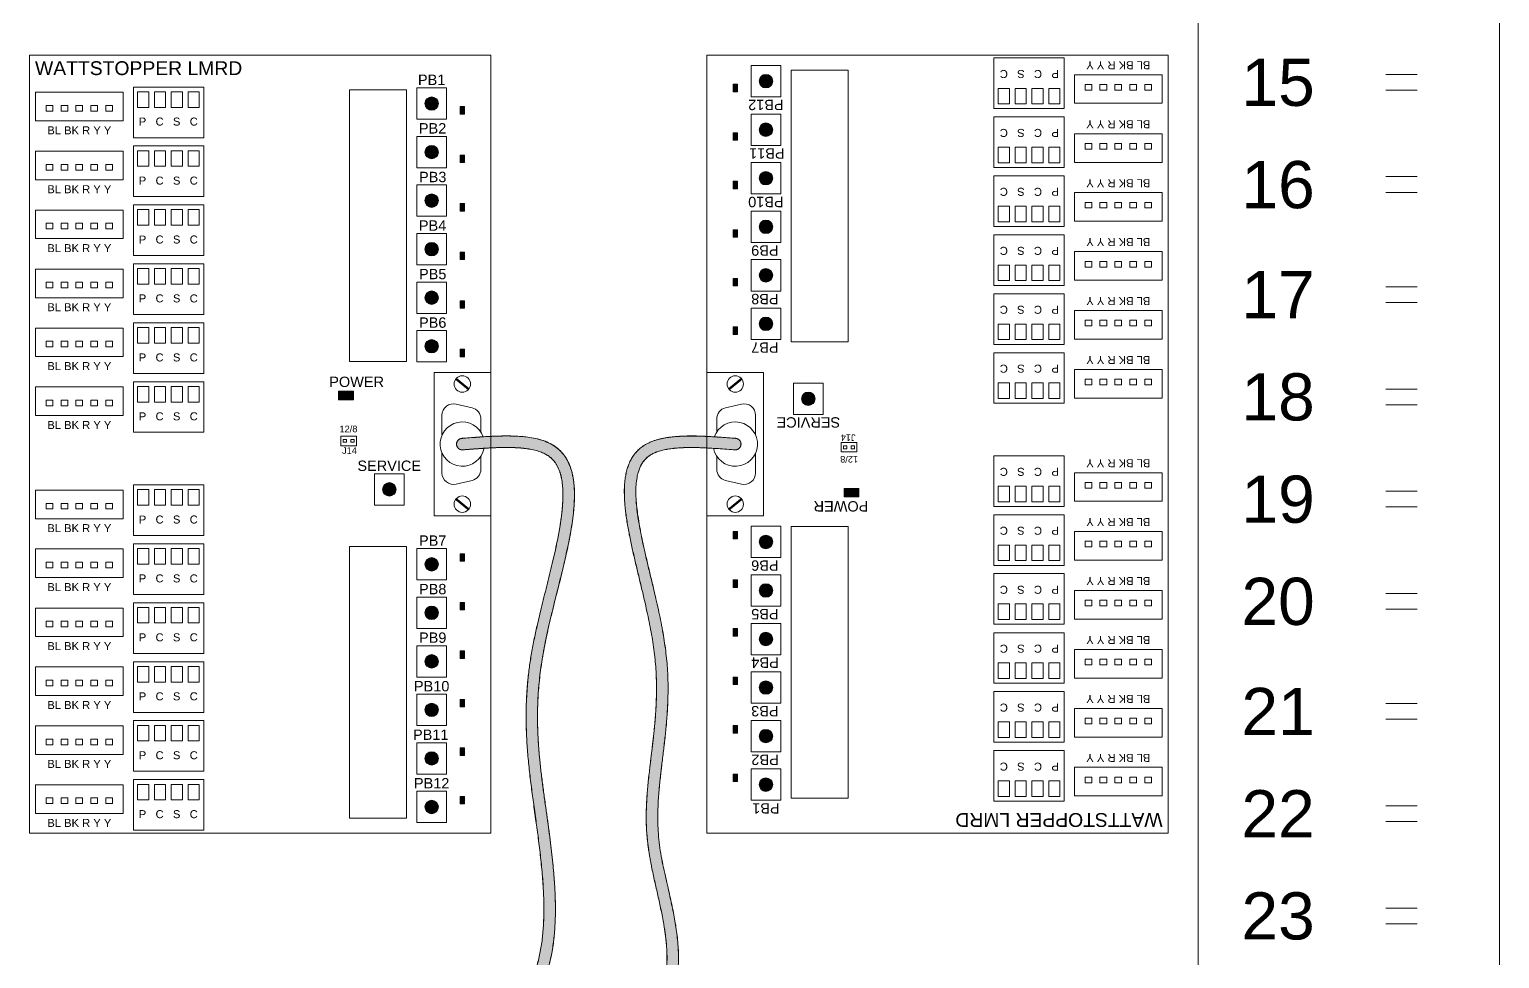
# Model space of a CAD drawing. Header units: inches. Extents: x -60 to 2005, y -577 to 104.
# Drawn here: x 511.38 to 524.14, y -171.2 to -163.14 of the extents above; entities that cross this region are included whole.
import ezdxf
from ezdxf.enums import TextEntityAlignment as Align

# ---------------------------------------------------------------- set-up
doc = ezdxf.new("R2010")
doc.units = ezdxf.units.IN
doc.header["$MEASUREMENT"] = 0
doc.layers.get('0').update_dxf_attribs({"lineweight": 5})
doc.layers.add('PANEL', color=7, linetype='Continuous', lineweight=0)
doc.styles.add('ARIAL', font='arial.ttf')

# ---------------------------------------------------------------- blocks, each defined once
blk = doc.blocks.new('LMRD_TW')
at = {"layer": 'PANEL'}
h = blk.add_hatch(color=256, dxfattribs=at)
h.dxf.hatch_style = 1
edge = h.paths.add_edge_path()
edge.add_arc((3.488, 6.329), 0.0585, 0, 360)
h = blk.add_hatch(color=256, dxfattribs=at)
h.dxf.hatch_style = 1
h.paths.add_polyline_path([(3.736, 6.238), (3.736, 6.303), (3.773, 6.303), (3.773, 6.238)])
h = blk.add_hatch(color=256, dxfattribs=at)
h.dxf.hatch_style = 1
edge = h.paths.add_edge_path()
edge.add_arc((3.488, 5.908), 0.0585, 0, 360)
h = blk.add_hatch(color=256, dxfattribs=at)
h.dxf.hatch_style = 1
h.paths.add_polyline_path([(3.736, 5.817), (3.736, 5.882), (3.773, 5.882), (3.773, 5.817)])
h = blk.add_hatch(color=256, dxfattribs=at)
h.dxf.hatch_style = 1
edge = h.paths.add_edge_path()
edge.add_arc((3.488, 5.487), 0.0585, 0, 360)
h = blk.add_hatch(color=256, dxfattribs=at)
h.dxf.hatch_style = 1
h.paths.add_polyline_path([(3.736, 5.396), (3.736, 5.461), (3.773, 5.461), (3.773, 5.396)])
h = blk.add_hatch(color=256, dxfattribs=at)
h.dxf.hatch_style = 1
edge = h.paths.add_edge_path()
edge.add_arc((3.488, 5.066), 0.0585, 0, 360)
h = blk.add_hatch(color=256, dxfattribs=at)
h.dxf.hatch_style = 1
h.paths.add_polyline_path([(3.736, 4.975), (3.736, 5.04), (3.773, 5.04), (3.773, 4.975)])
h = blk.add_hatch(color=256, dxfattribs=at)
h.dxf.hatch_style = 1
edge = h.paths.add_edge_path()
edge.add_arc((3.488, 4.645), 0.0585, 0, 360)
h = blk.add_hatch(color=256, dxfattribs=at)
h.dxf.hatch_style = 1
h.paths.add_polyline_path([(3.736, 4.554), (3.736, 4.619), (3.773, 4.619), (3.773, 4.554)])
h = blk.add_hatch(color=256, dxfattribs=at)
h.dxf.hatch_style = 1
edge = h.paths.add_edge_path()
edge.add_arc((3.488, 4.224), 0.0585, 0, 360)
h = blk.add_hatch(color=256, dxfattribs=at)
h.dxf.hatch_style = 1
h.paths.add_polyline_path([(3.736, 4.133), (3.736, 4.198), (3.773, 4.198), (3.773, 4.133)])
h = blk.add_hatch(color=256, dxfattribs=at)
h.dxf.hatch_style = 1
h.paths.add_polyline_path([(2.681, 3.834), (2.81, 3.834), (2.81, 3.76), (2.681, 3.76)])
h = blk.add_hatch(color=256, dxfattribs=at)
h.dxf.hatch_style = 1
edge = h.paths.add_edge_path()
edge.add_arc((3.121, 2.982), 0.0585, 0, 360)
h = blk.add_hatch(color=256, dxfattribs=at)
h.dxf.hatch_style = 1
h.paths.add_polyline_path([(3.736, 2.423), (3.736, 2.359), (3.773, 2.359), (3.773, 2.423)])
h = blk.add_hatch(color=256, dxfattribs=at)
h.dxf.hatch_style = 1
edge = h.paths.add_edge_path()
edge.add_arc((3.488, 2.332), 0.0585, 0, 360)
h = blk.add_hatch(color=256, dxfattribs=at)
h.dxf.hatch_style = 1
edge = h.paths.add_edge_path()
edge.add_arc((3.488, 1.911), 0.0585, 0, 360)
h = blk.add_hatch(color=256, dxfattribs=at)
h.dxf.hatch_style = 1
h.paths.add_polyline_path([(3.736, 2.002), (3.736, 1.938), (3.773, 1.938), (3.773, 2.002)])
h = blk.add_hatch(color=256, dxfattribs=at)
h.dxf.hatch_style = 1
edge = h.paths.add_edge_path()
edge.add_arc((3.488, 1.49), 0.0585, 0, 360)
h = blk.add_hatch(color=256, dxfattribs=at)
h.dxf.hatch_style = 1
h.paths.add_polyline_path([(3.736, 1.581), (3.736, 1.516), (3.773, 1.516), (3.773, 1.581)])
h = blk.add_hatch(color=256, dxfattribs=at)
h.dxf.hatch_style = 1
h.paths.add_polyline_path([(3.736, 1.16), (3.736, 1.095), (3.773, 1.095), (3.773, 1.16)])
h = blk.add_hatch(color=256, dxfattribs=at)
h.dxf.hatch_style = 1
edge = h.paths.add_edge_path()
edge.add_arc((3.488, 1.069), 0.0585, 0, 360)
h = blk.add_hatch(color=256, dxfattribs=at)
h.dxf.hatch_style = 1
edge = h.paths.add_edge_path()
edge.add_arc((3.488, 0.648), 0.0585, 0, 360)
h = blk.add_hatch(color=256, dxfattribs=at)
h.dxf.hatch_style = 1
h.paths.add_polyline_path([(3.736, 0.739), (3.736, 0.674), (3.773, 0.674), (3.773, 0.739)])
h = blk.add_hatch(color=256, dxfattribs=at)
h.dxf.hatch_style = 1
edge = h.paths.add_edge_path()
edge.add_arc((3.488, 0.227), 0.0585, 0, 360)
h = blk.add_hatch(color=256, dxfattribs=at)
h.dxf.hatch_style = 1
h.paths.add_polyline_path([(3.736, 0.318), (3.736, 0.253), (3.773, 0.253), (3.773, 0.318)])
for p, q in [((0, 6.75), (4, 6.75)), ((0, 0), (0, 6.75)), ((4, 0), (4, 6.75)), ((4, 0), (0, 0))]:
    blk.add_line(p, q, dxfattribs=at)
for points in [[(0.052, 6.179), (0.052, 6.427), (0.813, 6.427), (0.813, 6.179)], [(0.903, 6.472), (1.511, 6.472), (1.511, 6.033), (0.903, 6.033)], [(0.938, 6.431), (1.035, 6.431), (1.035, 6.296), (0.938, 6.296)], [(1.084, 6.431), (1.181, 6.431), (1.181, 6.296), (1.084, 6.296)], [(1.23, 6.431), (1.327, 6.431), (1.327, 6.296), (1.23, 6.296)], [(1.376, 6.431), (1.473, 6.431), (1.473, 6.296), (1.376, 6.296)], [(2.775, 6.447), (3.27, 6.447), (3.27, 4.09), (2.775, 4.09)], [(3.359, 6.193), (3.359, 6.465), (3.617, 6.465), (3.617, 6.193)], [(0.144, 6.264), (0.144, 6.313), (0.202, 6.313), (0.202, 6.264)], [(0.274, 6.264), (0.274, 6.313), (0.332, 6.313), (0.332, 6.264)], [(0.403, 6.264), (0.403, 6.313), (0.461, 6.313), (0.461, 6.264)], [(0.591, 6.264), (0.591, 6.313), (0.533, 6.313), (0.533, 6.264)], [(0.72, 6.264), (0.72, 6.313), (0.662, 6.313), (0.662, 6.264)], [(3.736, 6.238), (3.736, 6.303), (3.773, 6.303), (3.773, 6.238)], [(3.359, 5.772), (3.359, 6.044), (3.617, 6.044), (3.617, 5.772)], [(0.052, 5.668), (0.052, 5.916), (0.813, 5.916), (0.813, 5.668)], [(0.903, 5.961), (1.511, 5.961), (1.511, 5.522), (0.903, 5.522)], [(0.938, 5.92), (1.035, 5.92), (1.035, 5.785), (0.938, 5.785)], [(1.084, 5.92), (1.181, 5.92), (1.181, 5.785), (1.084, 5.785)], [(1.23, 5.92), (1.327, 5.92), (1.327, 5.785), (1.23, 5.785)], [(1.376, 5.92), (1.473, 5.92), (1.473, 5.785), (1.376, 5.785)], [(3.736, 5.817), (3.736, 5.882), (3.773, 5.882), (3.773, 5.817)], [(0.144, 5.752), (0.144, 5.801), (0.202, 5.801), (0.202, 5.752)], [(0.274, 5.752), (0.274, 5.801), (0.332, 5.801), (0.332, 5.752)], [(0.403, 5.752), (0.403, 5.801), (0.461, 5.801), (0.461, 5.752)], [(0.591, 5.752), (0.591, 5.801), (0.533, 5.801), (0.533, 5.752)], [(0.72, 5.752), (0.72, 5.801), (0.662, 5.801), (0.662, 5.752)], [(3.359, 5.351), (3.359, 5.623), (3.617, 5.623), (3.617, 5.351)], [(0.052, 5.157), (0.052, 5.405), (0.813, 5.405), (0.813, 5.157)], [(0.903, 5.45), (1.511, 5.45), (1.511, 5.011), (0.903, 5.011)], [(0.938, 5.409), (1.035, 5.409), (1.035, 5.274), (0.938, 5.274)], [(1.084, 5.409), (1.181, 5.409), (1.181, 5.274), (1.084, 5.274)], [(1.23, 5.409), (1.327, 5.409), (1.327, 5.274), (1.23, 5.274)], [(1.376, 5.409), (1.473, 5.409), (1.473, 5.274), (1.376, 5.274)], [(3.736, 5.396), (3.736, 5.461), (3.773, 5.461), (3.773, 5.396)], [(0.144, 5.241), (0.144, 5.29), (0.202, 5.29), (0.202, 5.241)], [(0.274, 5.241), (0.274, 5.29), (0.332, 5.29), (0.332, 5.241)], [(0.403, 5.241), (0.403, 5.29), (0.461, 5.29), (0.461, 5.241)], [(0.591, 5.241), (0.591, 5.29), (0.533, 5.29), (0.533, 5.241)], [(0.72, 5.241), (0.72, 5.29), (0.662, 5.29), (0.662, 5.241)], [(3.359, 4.93), (3.359, 5.202), (3.617, 5.202), (3.617, 4.93)], [(3.736, 4.975), (3.736, 5.04), (3.773, 5.04), (3.773, 4.975)], [(0.052, 4.645), (0.052, 4.893), (0.813, 4.893), (0.813, 4.645)], [(0.903, 4.938), (1.511, 4.938), (1.511, 4.499), (0.903, 4.499)], [(0.938, 4.897), (1.035, 4.897), (1.035, 4.762), (0.938, 4.762)], [(1.084, 4.897), (1.181, 4.897), (1.181, 4.762), (1.084, 4.762)], [(1.23, 4.897), (1.327, 4.897), (1.327, 4.762), (1.23, 4.762)], [(1.376, 4.897), (1.473, 4.897), (1.473, 4.762), (1.376, 4.762)], [(0.144, 4.73), (0.144, 4.779), (0.202, 4.779), (0.202, 4.73)], [(0.274, 4.73), (0.274, 4.779), (0.332, 4.779), (0.332, 4.73)], [(0.403, 4.73), (0.403, 4.779), (0.461, 4.779), (0.461, 4.73)], [(0.591, 4.73), (0.591, 4.779), (0.533, 4.779), (0.533, 4.73)], [(0.72, 4.73), (0.72, 4.779), (0.662, 4.779), (0.662, 4.73)], [(3.359, 4.509), (3.359, 4.781), (3.617, 4.781), (3.617, 4.509)], [(3.736, 4.554), (3.736, 4.619), (3.773, 4.619), (3.773, 4.554)], [(0.052, 4.134), (0.052, 4.382), (0.813, 4.382), (0.813, 4.134)], [(0.903, 4.427), (1.511, 4.427), (1.511, 3.988), (0.903, 3.988)], [(0.938, 4.386), (1.035, 4.386), (1.035, 4.251), (0.938, 4.251)], [(1.084, 4.386), (1.181, 4.386), (1.181, 4.251), (1.084, 4.251)], [(1.23, 4.386), (1.327, 4.386), (1.327, 4.251), (1.23, 4.251)], [(1.376, 4.386), (1.473, 4.386), (1.473, 4.251), (1.376, 4.251)], [(3.359, 4.088), (3.359, 4.36), (3.617, 4.36), (3.617, 4.088)], [(0.144, 4.218), (0.144, 4.267), (0.202, 4.267), (0.202, 4.218)], [(0.274, 4.218), (0.274, 4.267), (0.332, 4.267), (0.332, 4.218)], [(0.403, 4.218), (0.403, 4.267), (0.461, 4.267), (0.461, 4.218)], [(0.591, 4.218), (0.591, 4.267), (0.533, 4.267), (0.533, 4.218)], [(0.72, 4.218), (0.72, 4.267), (0.662, 4.267), (0.662, 4.218)], [(3.736, 4.133), (3.736, 4.198), (3.773, 4.198), (3.773, 4.133)], [(3.509, 2.754), (3.509, 3.996), (4, 3.996), (4, 2.754)], [(0.052, 3.623), (0.052, 3.871), (0.813, 3.871), (0.813, 3.623)], [(0.903, 3.916), (1.511, 3.916), (1.511, 3.477), (0.903, 3.477)], [(0.938, 3.875), (1.035, 3.875), (1.035, 3.74), (0.938, 3.74)], [(1.084, 3.875), (1.181, 3.875), (1.181, 3.74), (1.084, 3.74)], [(1.23, 3.875), (1.327, 3.875), (1.327, 3.74), (1.23, 3.74)], [(1.376, 3.875), (1.473, 3.875), (1.473, 3.74), (1.376, 3.74)], [(2.681, 3.834), (2.81, 3.834), (2.81, 3.76), (2.681, 3.76)], [(0.144, 3.707), (0.144, 3.756), (0.202, 3.756), (0.202, 3.707)], [(0.274, 3.707), (0.274, 3.756), (0.332, 3.756), (0.332, 3.707)], [(0.403, 3.707), (0.403, 3.756), (0.461, 3.756), (0.461, 3.707)], [(0.591, 3.707), (0.591, 3.756), (0.533, 3.756), (0.533, 3.707)], [(0.72, 3.707), (0.72, 3.756), (0.662, 3.756), (0.662, 3.707)], [(2.701, 3.36), (2.701, 3.443), (2.836, 3.443), (2.836, 3.36)], [(2.75, 3.391), (2.75, 3.415), (2.721, 3.415), (2.721, 3.391)], [(2.815, 3.391), (2.815, 3.415), (2.786, 3.415), (2.786, 3.391)], [(2.992, 2.846), (2.992, 3.118), (3.25, 3.118), (3.25, 2.846)], [(0.052, 2.728), (0.052, 2.976), (0.813, 2.976), (0.813, 2.728)], [(0.903, 3.021), (1.511, 3.021), (1.511, 2.582), (0.903, 2.582)], [(0.938, 2.98), (1.035, 2.98), (1.035, 2.845), (0.938, 2.845)], [(1.084, 2.98), (1.181, 2.98), (1.181, 2.845), (1.084, 2.845)], [(1.23, 2.98), (1.327, 2.98), (1.327, 2.845), (1.23, 2.845)], [(1.376, 2.98), (1.473, 2.98), (1.473, 2.845), (1.376, 2.845)], [(0.144, 2.812), (0.144, 2.861), (0.202, 2.861), (0.202, 2.812)], [(0.274, 2.812), (0.274, 2.861), (0.332, 2.861), (0.332, 2.812)], [(0.403, 2.812), (0.403, 2.861), (0.461, 2.861), (0.461, 2.812)], [(0.591, 2.812), (0.591, 2.861), (0.533, 2.861), (0.533, 2.812)], [(0.72, 2.812), (0.72, 2.861), (0.662, 2.861), (0.662, 2.812)], [(0.052, 2.217), (0.052, 2.465), (0.813, 2.465), (0.813, 2.217)], [(0.903, 2.51), (1.511, 2.51), (1.511, 2.071), (0.903, 2.071)], [(0.938, 2.469), (1.035, 2.469), (1.035, 2.334), (0.938, 2.334)], [(1.084, 2.469), (1.181, 2.469), (1.181, 2.334), (1.084, 2.334)], [(1.23, 2.469), (1.327, 2.469), (1.327, 2.334), (1.23, 2.334)], [(1.376, 2.469), (1.473, 2.469), (1.473, 2.334), (1.376, 2.334)], [(2.775, 2.488), (3.27, 2.488), (3.27, 0.131), (2.775, 0.131)], [(3.359, 2.196), (3.359, 2.469), (3.617, 2.469), (3.617, 2.196)], [(3.736, 2.423), (3.736, 2.359), (3.773, 2.359), (3.773, 2.423)], [(0.144, 2.301), (0.144, 2.35), (0.202, 2.35), (0.202, 2.301)], [(0.274, 2.301), (0.274, 2.35), (0.332, 2.35), (0.332, 2.301)], [(0.403, 2.301), (0.403, 2.35), (0.461, 2.35), (0.461, 2.301)], [(0.591, 2.301), (0.591, 2.35), (0.533, 2.35), (0.533, 2.301)], [(0.72, 2.301), (0.72, 2.35), (0.662, 2.35), (0.662, 2.301)], [(3.359, 1.775), (3.359, 2.048), (3.617, 2.048), (3.617, 1.775)], [(0.052, 1.705), (0.052, 1.953), (0.813, 1.953), (0.813, 1.705)], [(0.903, 1.998), (1.511, 1.998), (1.511, 1.559), (0.903, 1.559)], [(0.938, 1.957), (1.035, 1.957), (1.035, 1.823), (0.938, 1.823)], [(1.084, 1.957), (1.181, 1.957), (1.181, 1.823), (1.084, 1.823)], [(1.23, 1.957), (1.327, 1.957), (1.327, 1.823), (1.23, 1.823)], [(1.376, 1.957), (1.473, 1.957), (1.473, 1.823), (1.376, 1.823)], [(3.736, 2.002), (3.736, 1.938), (3.773, 1.938), (3.773, 2.002)], [(0.144, 1.79), (0.144, 1.839), (0.202, 1.839), (0.202, 1.79)], [(0.274, 1.79), (0.274, 1.839), (0.332, 1.839), (0.332, 1.79)], [(0.403, 1.79), (0.403, 1.839), (0.461, 1.839), (0.461, 1.79)], [(0.591, 1.79), (0.591, 1.839), (0.533, 1.839), (0.533, 1.79)], [(0.72, 1.79), (0.72, 1.839), (0.662, 1.839), (0.662, 1.79)], [(3.359, 1.354), (3.359, 1.626), (3.617, 1.626), (3.617, 1.354)], [(3.736, 1.581), (3.736, 1.516), (3.773, 1.516), (3.773, 1.581)], [(0.052, 1.194), (0.052, 1.442), (0.813, 1.442), (0.813, 1.194)], [(0.903, 1.487), (1.511, 1.487), (1.511, 1.048), (0.903, 1.048)], [(0.938, 1.446), (1.035, 1.446), (1.035, 1.311), (0.938, 1.311)], [(1.084, 1.446), (1.181, 1.446), (1.181, 1.311), (1.084, 1.311)], [(1.23, 1.446), (1.327, 1.446), (1.327, 1.311), (1.23, 1.311)], [(1.376, 1.446), (1.473, 1.446), (1.473, 1.311), (1.376, 1.311)], [(0.144, 1.279), (0.144, 1.327), (0.202, 1.327), (0.202, 1.279)], [(0.274, 1.279), (0.274, 1.327), (0.332, 1.327), (0.332, 1.279)], [(0.403, 1.279), (0.403, 1.327), (0.461, 1.327), (0.461, 1.279)], [(0.591, 1.279), (0.591, 1.327), (0.533, 1.327), (0.533, 1.279)], [(0.72, 1.279), (0.72, 1.327), (0.662, 1.327), (0.662, 1.279)], [(3.359, 0.933), (3.359, 1.205), (3.617, 1.205), (3.617, 0.933)], [(3.736, 1.16), (3.736, 1.095), (3.773, 1.095), (3.773, 1.16)], [(0.052, 0.683), (0.052, 0.931), (0.813, 0.931), (0.813, 0.683)], [(0.903, 0.976), (1.511, 0.976), (1.511, 0.537), (0.903, 0.537)], [(0.938, 0.935), (1.035, 0.935), (1.035, 0.8), (0.938, 0.8)], [(1.084, 0.935), (1.181, 0.935), (1.181, 0.8), (1.084, 0.8)], [(1.23, 0.935), (1.327, 0.935), (1.327, 0.8), (1.23, 0.8)], [(1.376, 0.935), (1.473, 0.935), (1.473, 0.8), (1.376, 0.8)], [(0.144, 0.767), (0.144, 0.816), (0.202, 0.816), (0.202, 0.767)], [(0.274, 0.767), (0.274, 0.816), (0.332, 0.816), (0.332, 0.767)], [(0.403, 0.767), (0.403, 0.816), (0.461, 0.816), (0.461, 0.767)], [(0.591, 0.767), (0.591, 0.816), (0.533, 0.816), (0.533, 0.767)], [(0.72, 0.767), (0.72, 0.816), (0.662, 0.816), (0.662, 0.767)], [(3.359, 0.512), (3.359, 0.784), (3.617, 0.784), (3.617, 0.512)], [(3.736, 0.739), (3.736, 0.674), (3.773, 0.674), (3.773, 0.739)], [(0.052, 0.171), (0.052, 0.419), (0.813, 0.419), (0.813, 0.171)], [(0.903, 0.464), (1.511, 0.464), (1.511, 0.025), (0.903, 0.025)], [(0.938, 0.423), (1.035, 0.423), (1.035, 0.289), (0.938, 0.289)], [(1.084, 0.423), (1.181, 0.423), (1.181, 0.289), (1.084, 0.289)], [(1.23, 0.423), (1.327, 0.423), (1.327, 0.289), (1.23, 0.289)], [(1.376, 0.423), (1.473, 0.423), (1.473, 0.289), (1.376, 0.289)], [(0.144, 0.256), (0.144, 0.305), (0.202, 0.305), (0.202, 0.256)], [(0.274, 0.256), (0.274, 0.305), (0.332, 0.305), (0.332, 0.256)], [(0.403, 0.256), (0.403, 0.305), (0.461, 0.305), (0.461, 0.256)], [(0.591, 0.256), (0.591, 0.305), (0.533, 0.305), (0.533, 0.256)], [(0.72, 0.256), (0.72, 0.305), (0.662, 0.305), (0.662, 0.256)], [(3.359, 0.091), (3.359, 0.363), (3.617, 0.363), (3.617, 0.091)], [(3.736, 0.318), (3.736, 0.253), (3.773, 0.253), (3.773, 0.318)]]:
    blk.add_lwpolyline(points, close=True, dxfattribs=at)
for centre in [(3.488, 6.329), (3.488, 5.908), (3.488, 5.487), (3.488, 5.066), (3.488, 4.645), (3.488, 4.224), (3.121, 2.982), (3.488, 2.332), (3.488, 1.911), (3.488, 1.49), (3.488, 1.069), (3.488, 0.648), (3.488, 0.227)]:
    blk.add_circle(centre, 0.0585, dxfattribs=at)
at = {"layer": 'PANEL', "style": 'ARIAL'}
for s, height, p in [('BL BK R Y Y ', 0.06939, (0.155, 6.062)), ('P   C   S   C', 0.06939, (0.948, 6.138)), ('BL BK R Y Y ', 0.06939, (0.155, 5.551)), ('P   C   S   C', 0.06939, (0.948, 5.626)), ('BL BK R Y Y ', 0.06939, (0.155, 5.04)), ('P   C   S   C', 0.06939, (0.948, 5.115)), ('BL BK R Y Y ', 0.06939, (0.155, 4.528)), ('P   C   S   C', 0.06939, (0.948, 4.604)), ('BL BK R Y Y ', 0.06939, (0.155, 4.017)), ('P   C   S   C', 0.06939, (0.948, 4.092)), ('POWER', 0.09, (2.6, 3.87)), ('BL BK R Y Y ', 0.06939, (0.155, 3.506)), ('P   C   S   C', 0.06939, (0.948, 3.581)), ('SERVICE', 0.09, (2.844, 3.142)), ('BL BK R Y Y ', 0.06939, (0.155, 2.611)), ('P   C   S   C', 0.06939, (0.948, 2.686)), ('BL BK R Y Y ', 0.06939, (0.155, 2.1)), ('P   C   S   C', 0.06939, (0.948, 2.175)), ('BL BK R Y Y ', 0.06939, (0.155, 1.588)), ('P   C   S   C', 0.06939, (0.948, 1.664)), ('P   C   S   C', 0.06939, (0.948, 1.152)), ('BL BK R Y Y ', 0.06939, (0.155, 1.077)), ('P   C   S   C', 0.06939, (0.948, 0.641)), ('BL BK R Y Y ', 0.06939, (0.155, 0.566)), ('P   C   S   C', 0.06939, (0.948, 0.13)), ('BL BK R Y Y ', 0.06939, (0.155, 0.054))]:
    blk.add_text(s, height=height, dxfattribs=at).set_placement(p)
for s, width, insert, char_height, attachment_point in [('WATTSTOPPER LMRD', 1.78982, (0.048, 6.696), 0.12, 1), ('PB1', 0.21546, (3.488, 6.58), 0.09, 2), ('PB2', 0.23192, (3.496, 6.159), 0.09, 2), ('PB3', 0.23284, (3.497, 5.737), 0.09, 2), ('PB4', 0.23247, (3.496, 5.316), 0.09, 2), ('PB5', 0.23351, (3.497, 4.895), 0.09, 2), ('PB6', 0.23278, (3.497, 4.474), 0.09, 2), ('\\pi1.2927;12/8', 2.72871, (1.396, 3.535), 0.05722, 1), ('\\pi1.3029;J14', 2.72871, (1.408, 3.347), 0.05722, 1), ('PB7', 0.23284, (3.497, 2.583), 0.09, 2), ('PB8', 0.23302, (3.497, 2.162), 0.09, 2), ('PB9', 0.23302, (3.497, 1.741), 0.09, 2), ('PB10', 0.30246, (3.488, 1.32), 0.09, 2), ('PB11', 0.28539, (3.48, 0.899), 0.09, 2), ('PB12', 0.30184, (3.488, 0.478), 0.09, 2)]:
    blk.add_mtext_dynamic_manual_height_columns(s, width=width, gutter_width=1, heights=[0], dxfattribs=dict(at, insert=insert, char_height=char_height, attachment_point=attachment_point))
blk = doc.blocks.new('LMCP-24_TW')
at = {"linetype": 'Continuous'}
h = blk.add_hatch(color=256, dxfattribs=at)
h.dxf.hatch_style = 1
edge = h.paths.add_edge_path()
edge.add_spline(control_points=[(-9.44, 122.15), (-9.67, 122.13), (-9.85, 122.29), (-9.87, 122.52), (-9.88, 122.75), (-9.73, 122.93), (-9.5, 122.95), (-8.26, 123.05), (-7.02, 123.14), (-5.12, 123.08), (-4.41, 122.99), (-3.18, 122.55), (-2.67, 122.17), (-1.89, 121.01), (-1.71, 120.18), (-1.66, 118.08), (-1.87, 116.74), (-2.47, 113.89), (-2.88, 112.37), (-3.6, 109.41), (-3.9, 107.98), (-4.36, 104.3), (-4.27, 102.23), (-3.82, 98.09), (-3.45, 96), (-3.01, 91.75), (-2.9, 89.72), (-3.34, 86.57), (-3.68, 85.37), (-4.84, 83.23), (-5.68, 82.31), (-8.29, 80.28), (-10.33, 79.41), (-14, 78.33), (-15.6, 78), (-18.5, 77.14), (-19.79, 76.61), (-21.74, 74.93), (-22.45, 73.73), (-23.45, 70.98), (-23.75, 69.44), (-24.12, 66.32), (-24.18, 64.77), (-24.21, 61.98), (-24.18, 60.69), (-24.15, 59.41), (-24.14, 59.26), (-24.21, 59.13), (-24.34, 59.06), (-24.46, 58.98), (-24.61, 58.98), (-24.74, 59.05), (-24.87, 59.12), (-24.94, 59.24), (-24.95, 59.39), (-24.98, 60.68), (-25.01, 61.97), (-24.98, 64.81), (-24.91, 66.39), (-24.54, 69.59), (-24.23, 71.19), (-23.19, 74.04), (-22.46, 75.31), (-19.77, 77.76), (-17.44, 78.33), (-13.52, 79.31), (-11.96, 79.71), (-9.05, 80.89), (-7.72, 81.65), (-5.73, 83.41), (-5.03, 84.37), (-4.14, 86.61), (-3.91, 87.88), (-3.75, 90.85), (-3.88, 92.57), (-4.64, 99.05), (-5.63, 102.99), (-4.13, 110.88), (-3.36, 113.48), (-2.54, 117.49), (-2.37, 119.02), (-2.7, 120.79), (-2.95, 121.29), (-3.77, 121.97), (-4.4, 122.17), (-6.04, 122.35), (-7.03, 122.32), (-8.51, 122.22), (-8.97, 122.19), (-9.44, 122.15)], knot_values=[0, 0, 0, 0, 1.570796, 1.570796, 1.570796, 3.141593, 3.141593, 3.141593, 3.535137, 3.535137, 3.80871, 3.80871, 4.082284, 4.082284, 4.444189, 4.444189, 4.899139, 4.899139, 5.357847, 5.357847, 5.816555, 5.816555, 6.639643, 6.639643, 7.462731, 7.462731, 8.152808, 8.152808, 8.60835, 8.60835, 9.063892, 9.063892, 9.805348, 9.805348, 10.372797, 10.372797, 10.940245, 10.940245, 11.507693, 11.507693, 12.054583, 12.054583, 12.601473, 12.601473, 13.096939, 13.096939, 13.096939, 14.144137, 14.144137, 14.144137, 15.191334, 15.191334, 15.191334, 16.238532, 16.238532, 16.238532, 16.734654, 16.734654, 17.282669, 17.282669, 17.830683, 17.830683, 18.371499, 18.371499, 19.235823, 19.235823, 19.796273, 19.796273, 20.356723, 20.356723, 20.85035, 20.85035, 21.343977, 21.343977, 21.948777, 21.948777, 23.709351, 23.709351, 24.468821, 24.468821, 25.029847, 25.029847, 25.36882, 25.36882, 25.707794, 25.707794, 26.046767, 26.046767, 26.193879, 26.193879, 26.193879, 26.193879], weights=[1, 0.804738, 0.804738, 1, 0.804738, 0.804738, 1, 1, 1, 1, 1, 1, 1, 1, 1, 1, 1, 1, 1, 1, 1, 1, 1, 1, 1, 1, 1, 1, 1, 1, 1, 1, 1, 1, 1, 1, 1, 1, 1, 1, 1, 1, 1, 1, 1, 1, 0.910684, 0.910684, 1, 0.910684, 0.910684, 1, 0.910684, 0.910684, 1, 1, 1, 1, 1, 1, 1, 1, 1, 1, 1, 1, 1, 1, 1, 1, 1, 1, 1, 1, 1, 1, 1, 1, 1, 1, 1, 1, 1, 1, 1, 1, 1, 1, 1, 1], degree=3, periodic=0)
h = blk.add_hatch(color=256, dxfattribs=at)
h.dxf.hatch_style = 1
edge = h.paths.add_edge_path()
edge.add_spline(control_points=[(-12.99, 59.34), (-12.78, 60.69), (-12.57, 62.03), (-12.01, 65.05), (-11.64, 66.79), (-10.56, 70.09), (-9.86, 71.63), (-8.25, 73.61), (-7.49, 74.22), (-5.67, 75.17), (-4.63, 75.54), (-2.36, 76.34), (-1.12, 76.8), (2.78, 79.14), (4.82, 82.07), (5.74, 87.15), (5.39, 89.14), (4.68, 92.31), (4.37, 93.55), (3.88, 97.21), (4.31, 99.56), (4.74, 103.49), (4.84, 104.85), (4.75, 107.7), (4.53, 109.21), (3.88, 112.26), (3.48, 113.81), (2.8, 116.85), (2.54, 118.32), (2.6, 120.3), (2.78, 120.94), (3.38, 121.71), (3.74, 121.93), (4.8, 122.24), (5.48, 122.3), (7.21, 122.32), (8.32, 122.24), (9.44, 122.15), (9.58, 122.14), (9.72, 122.2), (9.8, 122.33), (9.88, 122.45), (9.89, 122.59), (9.83, 122.72), (9.76, 122.86), (9.64, 122.94), (9.5, 122.95), (8.42, 123.03), (7.34, 123.12), (5.55, 123.11), (4.8, 123.05), (3.5, 122.71), (2.94, 122.4), (2.09, 121.4), (1.87, 120.68), (1.64, 118.06), (2.21, 115.74), (3.08, 112.09), (3.38, 110.85), (3.83, 108.46), (3.96, 107.32), (4.07, 103.9), (3.73, 101.8), (3.38, 98.68), (3.29, 97.65), (3.29, 95.55), (3.42, 94.48), (4.11, 90.9), (4.94, 88.38), (4.56, 84.74), (4.17, 83.53), (3.03, 81.38), (2.32, 80.42), (0.63, 78.79), (-0.33, 78.14), (-2.55, 77.09), (-3.84, 76.69), (-6.02, 75.87), (-6.94, 75.47), (-8.59, 74.37), (-9.3, 73.65), (-10.81, 71.54), (-11.46, 69.98), (-12.46, 66.77), (-12.81, 65.12), (-13.36, 62.17), (-13.57, 60.81), (-13.78, 59.46), (-13.8, 59.31), (-13.75, 59.18), (-13.63, 59.09), (-13.52, 58.99), (-13.38, 58.97), (-13.24, 59.03), (-13.1, 59.08), (-13.01, 59.19), (-12.99, 59.34)], knot_values=[0, 0, 0, 0, 0.522865, 0.522865, 1.146028, 1.146028, 1.76919, 1.76919, 2.184446, 2.184446, 2.599701, 2.599701, 3.067032, 3.067032, 4.186777, 4.186777, 4.901536, 4.901536, 5.377342, 5.377342, 6.367701, 6.367701, 6.856107, 6.856107, 7.322653, 7.322653, 7.789199, 7.789199, 8.304502, 8.304502, 8.673391, 8.673391, 8.94783, 8.94783, 9.22227, 9.22227, 9.575948, 9.575948, 9.575948, 10.623146, 10.623146, 10.623146, 11.670343, 11.670343, 11.670343, 12.717541, 12.717541, 12.717541, 13.058038, 13.058038, 13.331628, 13.331628, 13.605218, 13.605218, 13.937474, 13.937474, 14.689549, 14.689549, 15.065586, 15.065586, 15.441624, 15.441624, 16.256515, 16.256515, 16.663961, 16.663961, 17.071407, 17.071407, 18.022337, 18.022337, 18.497802, 18.497802, 18.93273, 18.93273, 19.367659, 19.367659, 19.85551, 19.85551, 20.228046, 20.228046, 20.600581, 20.600581, 21.18537, 21.18537, 21.77016, 21.77016, 22.293489, 22.293489, 22.293489, 23.340686, 23.340686, 23.340686, 24.387884, 24.387884, 24.387884, 25.435081, 25.435081, 25.435081, 25.435081], weights=[1, 1, 1, 1, 1, 1, 1, 1, 1, 1, 1, 1, 1, 1, 1, 1, 1, 1, 1, 1, 1, 1, 1, 1, 1, 1, 1, 1, 1, 1, 1, 1, 1, 1, 1, 1, 1, 1, 0.910684, 0.910684, 1, 0.910684, 0.910684, 1, 0.910684, 0.910684, 1, 1, 1, 1, 1, 1, 1, 1, 1, 1, 1, 1, 1, 1, 1, 1, 1, 1, 1, 1, 1, 1, 1, 1, 1, 1, 1, 1, 1, 1, 1, 1, 1, 1, 1, 1, 1, 1, 1, 1, 1, 1, 0.910684, 0.910684, 1, 0.910684, 0.910684, 1, 0.910684, 0.910684, 1], degree=3, periodic=0)
for p, q in [((-10.88, 123.19), (-10.88, 124.55)), ((-9.89, 125.33), (-8.79, 125.07)), ((9.89, 125.33), (8.79, 125.07)), ((10.88, 123.19), (10.88, 124.55)), ((-8.18, 123.4), (-8.18, 124.29)), ((8.18, 123.4), (8.18, 124.29)), ((-10.88, 120.55), (-10.88, 121.92)), ((-8.18, 120.81), (-8.18, 121.7)), ((8.18, 120.81), (8.18, 121.7)), ((10.88, 120.55), (10.88, 121.92)), ((-9.89, 119.77), (-8.79, 120.03)), ((9.89, 119.77), (8.79, 120.03))]:
    blk.add_line(p, q)
for points in [[(-7.5, 122.29), (-7.5, 117.58), (-11.43, 117.58), (-11.43, 127.52), (-7.5, 127.52), (-7.5, 123.09)], [(7.5, 122.28), (7.5, 117.58), (11.43, 117.58), (11.43, 127.52), (7.5, 127.52), (7.5, 123.08)]]:
    blk.add_lwpolyline(points)
at = {"linetype": 'Continuous', "const_width": 0.16}
for points in [[(-9.91, 127.08), (-9.03, 126.36)], [(9.91, 127.08), (9.03, 126.36)], [(-9.91, 118.74), (-9.03, 118.02)], [(9.91, 118.74), (9.03, 118.02)]]:
    blk.add_lwpolyline(points, dxfattribs=at)
for centre in [(-9.47, 126.72), (9.47, 126.72), (-9.47, 118.38), (9.47, 118.38)]:
    blk.add_circle(centre, 0.569)
for centre, start, end in [((-10.08, 124.55), 76.5305, 180), ((-8.98, 124.29), 0, 76.5305), ((8.98, 124.29), 103.4695, 180), ((10.08, 124.55), 0, 103.4695), ((-10.08, 120.55), 180, 283.4695), ((-8.98, 120.81), 283.4695, 0), ((8.98, 120.81), 180, 256.5305), ((10.08, 120.55), 256.5305, 0)]:
    blk.add_arc(centre, 0.8, start, end)
at = {"linetype": 'Continuous'}
for centre, start, end in [((-9.47, 122.55), 19.1807, 349.1551), ((9.47, 122.55), 190.9333, 160.9071)]:
    blk.add_arc(centre, 1.54, start, end, dxfattribs=at)
for points, weights, knots in [([(-9.44, 122.15), (-9.67, 122.13), (-9.85, 122.29), (-9.87, 122.52), (-9.88, 122.75), (-9.73, 122.93), (-9.5, 122.95), (-8.26, 123.05), (-7.02, 123.14), (-5.12, 123.08), (-4.41, 122.99), (-3.18, 122.55), (-2.67, 122.17), (-1.89, 121.01), (-1.71, 120.18), (-1.66, 118.08), (-1.87, 116.74), (-2.47, 113.89), (-2.88, 112.37), (-3.6, 109.41), (-3.9, 107.98), (-4.36, 104.3), (-4.27, 102.23), (-3.82, 98.09), (-3.45, 96), (-3.01, 91.75), (-2.9, 89.72), (-3.34, 86.57), (-3.68, 85.37), (-4.84, 83.23), (-5.68, 82.31), (-8.29, 80.28), (-10.33, 79.41), (-14, 78.33), (-15.6, 78), (-18.5, 77.14), (-19.79, 76.61), (-21.74, 74.93), (-22.45, 73.73), (-23.45, 70.98), (-23.75, 69.44), (-24.12, 66.32), (-24.18, 64.77), (-24.21, 61.98), (-24.18, 60.69), (-24.15, 59.41), (-24.14, 59.26), (-24.21, 59.13), (-24.34, 59.06), (-24.46, 58.98), (-24.61, 58.98), (-24.74, 59.05), (-24.87, 59.12), (-24.94, 59.24), (-24.95, 59.39), (-24.98, 60.68), (-25.01, 61.97), (-24.98, 64.81), (-24.91, 66.39), (-24.54, 69.59), (-24.23, 71.19), (-23.19, 74.04), (-22.46, 75.31), (-19.77, 77.76), (-17.44, 78.33), (-13.52, 79.31), (-11.96, 79.71), (-9.05, 80.89), (-7.72, 81.65), (-5.73, 83.41), (-5.03, 84.37), (-4.14, 86.61), (-3.91, 87.88), (-3.75, 90.85), (-3.88, 92.57), (-4.64, 99.05), (-5.63, 102.99), (-4.13, 110.88), (-3.36, 113.48), (-2.54, 117.49), (-2.37, 119.02), (-2.7, 120.79), (-2.95, 121.29), (-3.77, 121.97), (-4.4, 122.17), (-6.04, 122.35), (-7.03, 122.32), (-8.51, 122.22), (-8.97, 122.19), (-9.44, 122.15)], [1, 0.804737854124, 0.804737854124, 1, 0.804737854124, 0.804737854124, 1, 1, 1, 1, 1, 1, 1, 1, 1, 1, 1, 1, 1, 1, 1, 1, 1, 1, 1, 1, 1, 1, 1, 1, 1, 1, 1, 1, 1, 1, 1, 1, 1, 1, 1, 1, 1, 1, 1, 1, 0.910683602518, 0.910683602518, 1, 0.910683602518, 0.910683602518, 1, 0.910683602518, 0.910683602518, 1, 1, 1, 1, 1, 1, 1, 1, 1, 1, 1, 1, 1, 1, 1, 1, 1, 1, 1, 1, 1, 1, 1, 1, 1, 1, 1, 1, 1, 1, 1, 1, 1, 1, 1, 1], [0, 0, 0, 0, 1.570796, 1.570796, 1.570796, 3.141593, 3.141593, 3.141593, 3.535137, 3.535137, 3.80871, 3.80871, 4.082284, 4.082284, 4.444189, 4.444189, 4.899139, 4.899139, 5.357847, 5.357847, 5.816555, 5.816555, 6.639643, 6.639643, 7.462731, 7.462731, 8.152808, 8.152808, 8.60835, 8.60835, 9.063892, 9.063892, 9.805348, 9.805348, 10.372797, 10.372797, 10.940245, 10.940245, 11.507693, 11.507693, 12.054583, 12.054583, 12.601473, 12.601473, 13.096939, 13.096939, 13.096939, 14.144137, 14.144137, 14.144137, 15.191334, 15.191334, 15.191334, 16.238532, 16.238532, 16.238532, 16.734654, 16.734654, 17.282669, 17.282669, 17.830683, 17.830683, 18.371499, 18.371499, 19.235823, 19.235823, 19.796273, 19.796273, 20.356723, 20.356723, 20.85035, 20.85035, 21.343977, 21.343977, 21.948777, 21.948777, 23.709351, 23.709351, 24.468821, 24.468821, 25.029847, 25.029847, 25.36882, 25.36882, 25.707794, 25.707794, 26.046767, 26.046767, 26.193879, 26.193879, 26.193879, 26.193879]), ([(-12.99, 59.34), (-12.78, 60.69), (-12.57, 62.03), (-12.01, 65.05), (-11.64, 66.79), (-10.56, 70.09), (-9.86, 71.63), (-8.25, 73.61), (-7.49, 74.22), (-5.67, 75.17), (-4.63, 75.54), (-2.36, 76.34), (-1.12, 76.8), (2.78, 79.14), (4.82, 82.07), (5.74, 87.15), (5.39, 89.14), (4.68, 92.31), (4.37, 93.55), (3.88, 97.21), (4.31, 99.56), (4.74, 103.49), (4.84, 104.85), (4.75, 107.7), (4.53, 109.21), (3.88, 112.26), (3.48, 113.81), (2.8, 116.85), (2.54, 118.32), (2.6, 120.3), (2.78, 120.94), (3.38, 121.71), (3.74, 121.93), (4.8, 122.24), (5.48, 122.3), (7.21, 122.32), (8.32, 122.24), (9.44, 122.15), (9.58, 122.14), (9.72, 122.2), (9.8, 122.33), (9.88, 122.45), (9.89, 122.59), (9.83, 122.72), (9.76, 122.86), (9.64, 122.94), (9.5, 122.95), (8.42, 123.03), (7.34, 123.12), (5.55, 123.11), (4.8, 123.05), (3.5, 122.71), (2.94, 122.4), (2.09, 121.4), (1.87, 120.68), (1.64, 118.06), (2.21, 115.74), (3.08, 112.09), (3.38, 110.85), (3.83, 108.46), (3.96, 107.32), (4.07, 103.9), (3.73, 101.8), (3.38, 98.68), (3.29, 97.65), (3.29, 95.55), (3.42, 94.48), (4.11, 90.9), (4.94, 88.38), (4.56, 84.74), (4.17, 83.53), (3.03, 81.38), (2.32, 80.42), (0.63, 78.79), (-0.33, 78.14), (-2.55, 77.09), (-3.84, 76.69), (-6.02, 75.87), (-6.94, 75.47), (-8.59, 74.37), (-9.3, 73.65), (-10.81, 71.54), (-11.46, 69.98), (-12.46, 66.77), (-12.81, 65.12), (-13.36, 62.17), (-13.57, 60.81), (-13.78, 59.46), (-13.8, 59.31), (-13.75, 59.18), (-13.63, 59.09), (-13.52, 58.99), (-13.38, 58.97), (-13.24, 59.03), (-13.1, 59.08), (-13.01, 59.19), (-12.99, 59.34)], [1, 1, 1, 1, 1, 1, 1, 1, 1, 1, 1, 1, 1, 1, 1, 1, 1, 1, 1, 1, 1, 1, 1, 1, 1, 1, 1, 1, 1, 1, 1, 1, 1, 1, 1, 1, 1, 1, 0.910683602523, 0.910683602523, 1, 0.910683602523, 0.910683602523, 1, 0.910683602523, 0.910683602523, 1, 1, 1, 1, 1, 1, 1, 1, 1, 1, 1, 1, 1, 1, 1, 1, 1, 1, 1, 1, 1, 1, 1, 1, 1, 1, 1, 1, 1, 1, 1, 1, 1, 1, 1, 1, 1, 1, 1, 1, 1, 1, 0.91068360252, 0.91068360252, 1, 0.91068360252, 0.91068360252, 1, 0.91068360252, 0.91068360252, 1], [0, 0, 0, 0, 0.522865, 0.522865, 1.146028, 1.146028, 1.76919, 1.76919, 2.184446, 2.184446, 2.599701, 2.599701, 3.067032, 3.067032, 4.186777, 4.186777, 4.901536, 4.901536, 5.377342, 5.377342, 6.367701, 6.367701, 6.856107, 6.856107, 7.322653, 7.322653, 7.789199, 7.789199, 8.304502, 8.304502, 8.673391, 8.673391, 8.94783, 8.94783, 9.22227, 9.22227, 9.575948, 9.575948, 9.575948, 10.623146, 10.623146, 10.623146, 11.670343, 11.670343, 11.670343, 12.717541, 12.717541, 12.717541, 13.058038, 13.058038, 13.331628, 13.331628, 13.605218, 13.605218, 13.937474, 13.937474, 14.689549, 14.689549, 15.065586, 15.065586, 15.441624, 15.441624, 16.256515, 16.256515, 16.663961, 16.663961, 17.071407, 17.071407, 18.022337, 18.022337, 18.497802, 18.497802, 18.93273, 18.93273, 19.367659, 19.367659, 19.85551, 19.85551, 20.228046, 20.228046, 20.600581, 20.600581, 21.18537, 21.18537, 21.77016, 21.77016, 22.293489, 22.293489, 22.293489, 23.340686, 23.340686, 23.340686, 24.387884, 24.387884, 24.387884, 25.435081, 25.435081, 25.435081, 25.435081])]:
    blk.add_rational_spline(points, weights, degree=3, knots=knots, dxfattribs=at)
at = {"layer": 'PANEL'}
for p, q in [((54.6, 148.2), (56.78, 148.2)), ((54.6, 147.11), (56.78, 147.11)), ((54.6, 141.11), (56.78, 141.11)), ((54.6, 140.01), (56.78, 140.01)), ((54.6, 133.47), (56.78, 133.47)), ((54.6, 132.37), (56.78, 132.37)), ((54.6, 126.37), (56.78, 126.37)), ((54.6, 125.28), (56.78, 125.28)), ((54.6, 119.28), (56.78, 119.28)), ((54.6, 118.19), (56.78, 118.19)), ((54.6, 112.18), (56.78, 112.18)), ((54.6, 111.09), (56.78, 111.09)), ((54.6, 104.54), (56.78, 104.54)), ((54.6, 103.45), (56.78, 103.45)), ((54.6, 97.45), (56.78, 97.45)), ((54.6, 96.36), (56.78, 96.36)), ((54.6, 90.35), (56.78, 90.35)), ((54.6, 89.26), (56.78, 89.26))]:
    blk.add_line(p, q, dxfattribs=at)
at = {"layer": 'PANEL', "linetype": 'Continuous'}
blk.add_lwpolyline([(62.5, 79.44), (41.59, 79.44), (41.59, 165.66), (62.5, 165.66)], close=True, dxfattribs=at)
at = {"layer": 'PANEL', "xscale": 7.999999999999999, "yscale": 7.999999999999999, "zscale": 7.999999999999999}
blk.add_blockref('LMRD_TW', (-39.5, 95.55), dxfattribs=at)
at = {"layer": 'PANEL', "xscale": 7.999999999999999, "yscale": 7.999999999999999, "zscale": 7.999999999999999, "rotation": 180}
blk.add_blockref('LMRD_TW', (39.5, 149.55), dxfattribs=at)
at = {"layer": 'PANEL', "style": 'ARIAL'}
for s, p in [('15', (47.13, 146.02)), ('16', (47.13, 138.92)), ('17', (47.13, 131.28)), ('18', (47.13, 124.19)), ('19', (47.13, 117.09)), ('20', (47.13, 110)), ('21', (47.13, 102.36)), ('22', (47.13, 95.26)), ('23', (47.13, 88.17))]:
    blk.add_text(s, height=3.274, dxfattribs=at).set_placement(p, align=Align.CENTER)

msp = doc.modelspace()

# ---------------------------------------------------------------- hatches: boundary and pattern name
at = {"linetype": 'Continuous'}
h = msp.add_hatch(color=256, dxfattribs=at)
h.dxf.hatch_style = 1
edge = h.paths.add_edge_path()
edge.add_spline(control_points=[(515.143, -166.784), (515.114, -166.787), (515.092, -166.768), (515.089, -166.738), (515.087, -166.709), (515.106, -166.687), (515.135, -166.685), (515.29, -166.673), (515.446, -166.66), (515.682, -166.668), (515.772, -166.679), (515.926, -166.734), (515.989, -166.782), (516.087, -166.926), (516.108, -167.031), (516.115, -167.293), (516.089, -167.46), (516.013, -167.817), (515.963, -168.007), (515.873, -168.377), (515.835, -168.556), (515.778, -169.016), (515.789, -169.275), (515.845, -169.792), (515.891, -170.054), (515.947, -170.585), (515.96, -170.838), (515.905, -171.233), (515.863, -171.382), (515.717, -171.65), (515.613, -171.765), (515.286, -172.018), (515.031, -172.128), (514.573, -172.262), (514.372, -172.303), (514.01, -172.411), (513.849, -172.477), (513.605, -172.687), (513.516, -172.837), (513.391, -173.181), (513.353, -173.374), (513.308, -173.763), (513.3, -173.957), (513.297, -174.306), (513.301, -174.466), (513.304, -174.627), (513.305, -174.646), (513.296, -174.662), (513.28, -174.671), (513.265, -174.681), (513.246, -174.681), (513.23, -174.672), (513.214, -174.664), (513.205, -174.648), (513.204, -174.63), (513.201, -174.469), (513.197, -174.307), (513.2, -173.953), (513.208, -173.755), (513.255, -173.355), (513.294, -173.155), (513.424, -172.798), (513.515, -172.64), (513.851, -172.334), (514.142, -172.262), (514.632, -172.14), (514.828, -172.09), (515.191, -171.942), (515.358, -171.847), (515.606, -171.627), (515.694, -171.507), (515.806, -171.227), (515.834, -171.068), (515.854, -170.697), (515.837, -170.482), (515.743, -169.672), (515.619, -169.18), (515.806, -168.194), (515.903, -167.868), (516.005, -167.368), (516.026, -167.176), (515.985, -166.954), (515.954, -166.893), (515.852, -166.807), (515.773, -166.782), (515.568, -166.76), (515.444, -166.763), (515.258, -166.775), (515.201, -166.78), (515.143, -166.784)], knot_values=[0, 0, 0, 0, 1.570796, 1.570796, 1.570796, 3.141593, 3.141593, 3.141593, 3.535137, 3.535137, 3.80871, 3.80871, 4.082284, 4.082284, 4.444189, 4.444189, 4.899139, 4.899139, 5.357847, 5.357847, 5.816555, 5.816555, 6.639643, 6.639643, 7.462731, 7.462731, 8.152808, 8.152808, 8.60835, 8.60835, 9.063892, 9.063892, 9.805348, 9.805348, 10.372797, 10.372797, 10.940245, 10.940245, 11.507693, 11.507693, 12.054583, 12.054583, 12.601473, 12.601473, 13.096939, 13.096939, 13.096939, 14.144137, 14.144137, 14.144137, 15.191334, 15.191334, 15.191334, 16.238532, 16.238532, 16.238532, 16.734654, 16.734654, 17.282669, 17.282669, 17.830683, 17.830683, 18.371499, 18.371499, 19.235823, 19.235823, 19.796273, 19.796273, 20.356723, 20.356723, 20.85035, 20.85035, 21.343977, 21.343977, 21.948777, 21.948777, 23.709351, 23.709351, 24.468821, 24.468821, 25.029847, 25.029847, 25.36882, 25.36882, 25.707794, 25.707794, 26.046767, 26.046767, 26.193879, 26.193879, 26.193879, 26.193879], weights=[1, 0.804738, 0.804738, 1, 0.804738, 0.804738, 1, 1, 1, 1, 1, 1, 1, 1, 1, 1, 1, 1, 1, 1, 1, 1, 1, 1, 1, 1, 1, 1, 1, 1, 1, 1, 1, 1, 1, 1, 1, 1, 1, 1, 1, 1, 1, 1, 1, 1, 0.910684, 0.910684, 1, 0.910684, 0.910684, 1, 0.910684, 0.910684, 1, 1, 1, 1, 1, 1, 1, 1, 1, 1, 1, 1, 1, 1, 1, 1, 1, 1, 1, 1, 1, 1, 1, 1, 1, 1, 1, 1, 1, 1, 1, 1, 1, 1, 1, 1], degree=3, periodic=0)
h = msp.add_hatch(color=256, dxfattribs=at)
h.dxf.hatch_style = 1
edge = h.paths.add_edge_path()
edge.add_spline(control_points=[(514.699, -174.636), (514.725, -174.467), (514.751, -174.299), (514.822, -173.922), (514.868, -173.704), (515.002, -173.292), (515.09, -173.1), (515.292, -172.852), (515.387, -172.776), (515.614, -172.657), (515.743, -172.611), (516.027, -172.51), (516.183, -172.454), (516.67, -172.161), (516.926, -171.795), (517.04, -171.16), (516.996, -170.911), (516.908, -170.515), (516.869, -170.36), (516.808, -169.902), (516.861, -169.608), (516.915, -169.117), (516.928, -168.947), (516.917, -168.591), (516.889, -168.403), (516.808, -168.02), (516.757, -167.827), (516.672, -167.447), (516.64, -167.263), (516.648, -167.016), (516.67, -166.936), (516.745, -166.84), (516.79, -166.812), (516.923, -166.774), (517.008, -166.765), (517.225, -166.763), (517.363, -166.774), (517.502, -166.784), (517.521, -166.786), (517.537, -166.778), (517.547, -166.763), (517.558, -166.748), (517.559, -166.729), (517.551, -166.713), (517.543, -166.696), (517.528, -166.686), (517.51, -166.685), (517.376, -166.674), (517.24, -166.664), (517.016, -166.665), (516.923, -166.672), (516.761, -166.714), (516.691, -166.753), (516.584, -166.878), (516.556, -166.968), (516.528, -167.295), (516.598, -167.586), (516.708, -168.042), (516.745, -168.197), (516.802, -168.495), (516.818, -168.638), (516.831, -169.065), (516.789, -169.328), (516.745, -169.718), (516.734, -169.847), (516.734, -170.109), (516.75, -170.244), (516.837, -170.691), (516.94, -171.006), (516.892, -171.461), (516.844, -171.612), (516.702, -171.881), (516.612, -172.001), (516.402, -172.204), (516.282, -172.286), (516.003, -172.418), (515.843, -172.468), (515.57, -172.57), (515.455, -172.62), (515.248, -172.757), (515.16, -172.847), (514.972, -173.111), (514.89, -173.305), (514.765, -173.708), (514.722, -173.913), (514.653, -174.283), (514.626, -174.452), (514.6, -174.621), (514.597, -174.639), (514.604, -174.656), (514.618, -174.668), (514.633, -174.679), (514.651, -174.682), (514.668, -174.675), (514.685, -174.669), (514.696, -174.654), (514.699, -174.636)], knot_values=[0, 0, 0, 0, 0.522865, 0.522865, 1.146028, 1.146028, 1.76919, 1.76919, 2.184446, 2.184446, 2.599701, 2.599701, 3.067032, 3.067032, 4.186777, 4.186777, 4.901536, 4.901536, 5.377342, 5.377342, 6.367701, 6.367701, 6.856107, 6.856107, 7.322653, 7.322653, 7.789199, 7.789199, 8.304502, 8.304502, 8.673391, 8.673391, 8.94783, 8.94783, 9.22227, 9.22227, 9.575948, 9.575948, 9.575948, 10.623146, 10.623146, 10.623146, 11.670343, 11.670343, 11.670343, 12.717541, 12.717541, 12.717541, 13.058038, 13.058038, 13.331628, 13.331628, 13.605218, 13.605218, 13.937474, 13.937474, 14.689549, 14.689549, 15.065586, 15.065586, 15.441624, 15.441624, 16.256515, 16.256515, 16.663961, 16.663961, 17.071407, 17.071407, 18.022337, 18.022337, 18.497802, 18.497802, 18.93273, 18.93273, 19.367659, 19.367659, 19.85551, 19.85551, 20.228046, 20.228046, 20.600581, 20.600581, 21.18537, 21.18537, 21.77016, 21.77016, 22.293489, 22.293489, 22.293489, 23.340686, 23.340686, 23.340686, 24.387884, 24.387884, 24.387884, 25.435081, 25.435081, 25.435081, 25.435081], weights=[1, 1, 1, 1, 1, 1, 1, 1, 1, 1, 1, 1, 1, 1, 1, 1, 1, 1, 1, 1, 1, 1, 1, 1, 1, 1, 1, 1, 1, 1, 1, 1, 1, 1, 1, 1, 1, 1, 0.910684, 0.910684, 1, 0.910684, 0.910684, 1, 0.910684, 0.910684, 1, 1, 1, 1, 1, 1, 1, 1, 1, 1, 1, 1, 1, 1, 1, 1, 1, 1, 1, 1, 1, 1, 1, 1, 1, 1, 1, 1, 1, 1, 1, 1, 1, 1, 1, 1, 1, 1, 1, 1, 1, 1, 0.910684, 0.910684, 1, 0.910684, 0.910684, 1, 0.910684, 0.910684, 1], degree=3, periodic=0)

# ---------------------------------------------------------------- linework, layer by layer
for points, weights, knots in [([(515.143, -166.784), (515.114, -166.787), (515.092, -166.768), (515.089, -166.738), (515.087, -166.709), (515.106, -166.687), (515.135, -166.685), (515.29, -166.673), (515.446, -166.66), (515.682, -166.668), (515.772, -166.679), (515.926, -166.734), (515.989, -166.782), (516.087, -166.926), (516.108, -167.031), (516.115, -167.293), (516.089, -167.46), (516.013, -167.817), (515.963, -168.007), (515.873, -168.377), (515.835, -168.556), (515.778, -169.016), (515.789, -169.275), (515.845, -169.792), (515.891, -170.054), (515.947, -170.585), (515.96, -170.838), (515.905, -171.233), (515.863, -171.382), (515.717, -171.65), (515.613, -171.765), (515.286, -172.018), (515.031, -172.128), (514.573, -172.262), (514.372, -172.303), (514.01, -172.411), (513.849, -172.477), (513.605, -172.687), (513.516, -172.837), (513.391, -173.181), (513.353, -173.374), (513.308, -173.763), (513.3, -173.957), (513.297, -174.306), (513.301, -174.466), (513.304, -174.627), (513.305, -174.646), (513.296, -174.662), (513.28, -174.671), (513.265, -174.681), (513.246, -174.681), (513.23, -174.672), (513.214, -174.664), (513.205, -174.648), (513.204, -174.63), (513.201, -174.469), (513.197, -174.307), (513.2, -173.953), (513.208, -173.755), (513.255, -173.355), (513.294, -173.155), (513.424, -172.798), (513.515, -172.64), (513.851, -172.334), (514.142, -172.262), (514.632, -172.14), (514.828, -172.09), (515.191, -171.942), (515.358, -171.847), (515.606, -171.627), (515.694, -171.507), (515.806, -171.227), (515.834, -171.068), (515.854, -170.697), (515.837, -170.482), (515.743, -169.672), (515.619, -169.18), (515.806, -168.194), (515.903, -167.868), (516.005, -167.368), (516.026, -167.176), (515.985, -166.954), (515.954, -166.893), (515.852, -166.807), (515.773, -166.782), (515.568, -166.76), (515.444, -166.763), (515.258, -166.775), (515.201, -166.78), (515.143, -166.784)], [1, 0.804737854124, 0.804737854124, 1, 0.804737854124, 0.804737854124, 1, 1, 1, 1, 1, 1, 1, 1, 1, 1, 1, 1, 1, 1, 1, 1, 1, 1, 1, 1, 1, 1, 1, 1, 1, 1, 1, 1, 1, 1, 1, 1, 1, 1, 1, 1, 1, 1, 1, 1, 0.910683602518, 0.910683602518, 1, 0.910683602518, 0.910683602518, 1, 0.910683602518, 0.910683602518, 1, 1, 1, 1, 1, 1, 1, 1, 1, 1, 1, 1, 1, 1, 1, 1, 1, 1, 1, 1, 1, 1, 1, 1, 1, 1, 1, 1, 1, 1, 1, 1, 1, 1, 1, 1], [0, 0, 0, 0, 1.570796, 1.570796, 1.570796, 3.141593, 3.141593, 3.141593, 3.535137, 3.535137, 3.80871, 3.80871, 4.082284, 4.082284, 4.444189, 4.444189, 4.899139, 4.899139, 5.357847, 5.357847, 5.816555, 5.816555, 6.639643, 6.639643, 7.462731, 7.462731, 8.152808, 8.152808, 8.60835, 8.60835, 9.063892, 9.063892, 9.805348, 9.805348, 10.372797, 10.372797, 10.940245, 10.940245, 11.507693, 11.507693, 12.054583, 12.054583, 12.601473, 12.601473, 13.096939, 13.096939, 13.096939, 14.144137, 14.144137, 14.144137, 15.191334, 15.191334, 15.191334, 16.238532, 16.238532, 16.238532, 16.734654, 16.734654, 17.282669, 17.282669, 17.830683, 17.830683, 18.371499, 18.371499, 19.235823, 19.235823, 19.796273, 19.796273, 20.356723, 20.356723, 20.85035, 20.85035, 21.343977, 21.343977, 21.948777, 21.948777, 23.709351, 23.709351, 24.468821, 24.468821, 25.029847, 25.029847, 25.36882, 25.36882, 25.707794, 25.707794, 26.046767, 26.046767, 26.193879, 26.193879, 26.193879, 26.193879]), ([(514.699, -174.636), (514.725, -174.467), (514.751, -174.299), (514.822, -173.922), (514.868, -173.704), (515.002, -173.292), (515.09, -173.1), (515.292, -172.852), (515.387, -172.776), (515.614, -172.657), (515.743, -172.611), (516.027, -172.51), (516.183, -172.454), (516.67, -172.161), (516.926, -171.795), (517.04, -171.16), (516.996, -170.911), (516.908, -170.515), (516.869, -170.36), (516.808, -169.902), (516.861, -169.608), (516.915, -169.117), (516.928, -168.947), (516.917, -168.591), (516.889, -168.403), (516.808, -168.02), (516.757, -167.827), (516.672, -167.447), (516.64, -167.263), (516.648, -167.016), (516.67, -166.936), (516.745, -166.84), (516.79, -166.812), (516.923, -166.774), (517.008, -166.765), (517.225, -166.763), (517.363, -166.774), (517.502, -166.784), (517.521, -166.786), (517.537, -166.778), (517.547, -166.763), (517.558, -166.748), (517.559, -166.729), (517.551, -166.713), (517.543, -166.696), (517.528, -166.686), (517.51, -166.685), (517.376, -166.674), (517.24, -166.664), (517.016, -166.665), (516.923, -166.672), (516.761, -166.714), (516.691, -166.753), (516.584, -166.878), (516.556, -166.968), (516.528, -167.295), (516.598, -167.586), (516.708, -168.042), (516.745, -168.197), (516.802, -168.495), (516.818, -168.638), (516.831, -169.065), (516.789, -169.328), (516.745, -169.718), (516.734, -169.847), (516.734, -170.109), (516.75, -170.244), (516.837, -170.691), (516.94, -171.006), (516.892, -171.461), (516.844, -171.612), (516.702, -171.881), (516.612, -172.001), (516.402, -172.204), (516.282, -172.286), (516.003, -172.418), (515.843, -172.468), (515.57, -172.57), (515.455, -172.62), (515.248, -172.757), (515.16, -172.847), (514.972, -173.111), (514.89, -173.305), (514.765, -173.708), (514.722, -173.913), (514.653, -174.283), (514.626, -174.452), (514.6, -174.621), (514.597, -174.639), (514.604, -174.656), (514.618, -174.668), (514.633, -174.679), (514.651, -174.682), (514.668, -174.675), (514.685, -174.669), (514.696, -174.654), (514.699, -174.636)], [1, 1, 1, 1, 1, 1, 1, 1, 1, 1, 1, 1, 1, 1, 1, 1, 1, 1, 1, 1, 1, 1, 1, 1, 1, 1, 1, 1, 1, 1, 1, 1, 1, 1, 1, 1, 1, 1, 0.910683602523, 0.910683602523, 1, 0.910683602523, 0.910683602523, 1, 0.910683602523, 0.910683602523, 1, 1, 1, 1, 1, 1, 1, 1, 1, 1, 1, 1, 1, 1, 1, 1, 1, 1, 1, 1, 1, 1, 1, 1, 1, 1, 1, 1, 1, 1, 1, 1, 1, 1, 1, 1, 1, 1, 1, 1, 1, 1, 0.91068360252, 0.91068360252, 1, 0.91068360252, 0.91068360252, 1, 0.91068360252, 0.91068360252, 1], [0, 0, 0, 0, 0.522865, 0.522865, 1.146028, 1.146028, 1.76919, 1.76919, 2.184446, 2.184446, 2.599701, 2.599701, 3.067032, 3.067032, 4.186777, 4.186777, 4.901536, 4.901536, 5.377342, 5.377342, 6.367701, 6.367701, 6.856107, 6.856107, 7.322653, 7.322653, 7.789199, 7.789199, 8.304502, 8.304502, 8.673391, 8.673391, 8.94783, 8.94783, 9.22227, 9.22227, 9.575948, 9.575948, 9.575948, 10.623146, 10.623146, 10.623146, 11.670343, 11.670343, 11.670343, 12.717541, 12.717541, 12.717541, 13.058038, 13.058038, 13.331628, 13.331628, 13.605218, 13.605218, 13.937474, 13.937474, 14.689549, 14.689549, 15.065586, 15.065586, 15.441624, 15.441624, 16.256515, 16.256515, 16.663961, 16.663961, 17.071407, 17.071407, 18.022337, 18.022337, 18.497802, 18.497802, 18.93273, 18.93273, 19.367659, 19.367659, 19.85551, 19.85551, 20.228046, 20.228046, 20.600581, 20.600581, 21.18537, 21.18537, 21.77016, 21.77016, 22.293489, 22.293489, 22.293489, 23.340686, 23.340686, 23.340686, 24.387884, 24.387884, 24.387884, 25.435081, 25.435081, 25.435081, 25.435081])]:
    msp.add_rational_spline(points, weights, degree=3, knots=knots, dxfattribs=at)

# ---------------------------------------------------------------- block references
at = {"lineweight": -3, "xscale": 0.125, "yscale": 0.125, "zscale": 0.125}
msp.add_blockref('LMCP-24_TW', (516.323, -182.053), dxfattribs=at)

doc.saveas('drawing.dxf')
